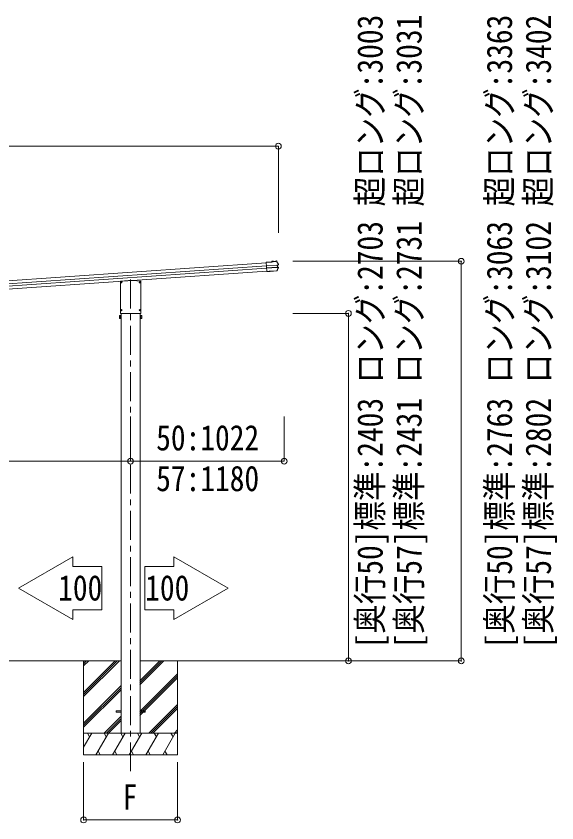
# Model space of a CAD drawing. Units: millimetres at full size, sheet at 1:40; details may follow other scales. Extents: x -11243 to 21331, y -7760 to 7760.
# Drawn here: x 17590 to 21331, y -5594 to -16 of the extents above; entities that cross this region are included whole.
import ezdxf
from ezdxf.enums import TextEntityAlignment as Align

# ---------------------------------------------------------------- set-up
doc = ezdxf.new("R2010")
doc.units = ezdxf.units.MM
doc.header["$LTSCALE"] = 40
doc.header["$PDMODE"] = 32
doc.header["$PDSIZE"] = 40
for name, pattern in [('CHAIN1', [8, 5, -1, 1, -1]), ('DASHED1', [1.8, 1.2, -0.6]), ('USER1', [13, 10, -1, 1, -1]), ('USER2', [15, 10, -1, 1, -1, 1, -1])]:
    doc.linetypes.add(name, pattern=pattern)
for name, color, linetype, lineweight in [('0-0_0', 7, 'Continuous', 9), ('0-1_本体', 5, 'CHAIN1', 9), ('0-3_ELV2', 4, 'Continuous', 9), ('0-6_OTH_LINE', 6, 'Continuous', 9)]:
    doc.layers.add(name, color=color, linetype=linetype, lineweight=lineweight)
doc.styles.add('ＭＳ ゴシック', font='')
doc.styles.get('ＭＳ ゴシック').set_extended_font_data('MS Gothic')

msp = doc.modelspace()

# ---------------------------------------------------------------- linework, layer by layer
at = {"layer": '0-0_0'}
for p, q in [((18317.29, -4473.75), (15547.37, -4473.75)), ((18057.29, -4692.73), (18276.27, -4473.75)), ((18057.29, -4706.87), (18290.41, -4473.75)), ((18057.29, -4721.02), (18304.55, -4473.75)), ((18057.29, -4508.88), (18092.42, -4473.75)), ((18057.29, -4494.74), (18078.28, -4473.75)), ((18057.29, -4480.6), (18064.14, -4473.75)), ((19439.76, -4473.75), (18447.29, -4473.75)), ((18447.29, -4639.38), (18612.92, -4473.75)), ((18447.29, -4625.24), (18598.78, -4473.75)), ((18447.29, -4611.1), (18584.64, -4473.75)), ((18707.29, -4473.75), (18707.29, -5123.75)), ((18447.29, -4823.23), (18707.29, -4563.23)), ((18447.29, -4837.37), (18707.29, -4577.37)), ((18447.29, -4851.51), (18707.29, -4591.52)), ((18057.29, -4904.86), (18317.29, -4644.86)), ((18057.29, -4919), (18317.29, -4659.01)), ((18057.29, -4933.15), (18317.29, -4673.15)), ((18508.9, -4973.75), (18707.29, -4775.36)), ((18523.04, -4973.75), (18707.29, -4789.51)), ((18537.18, -4973.75), (18707.29, -4803.65)), ((18200.53, -4973.75), (18317.29, -4857)), ((18214.67, -4973.75), (18317.29, -4871.14)), ((18228.81, -4973.75), (18317.29, -4885.28)), ((18685.17, -4973.75), (18707.29, -4951.64)), ((18707.29, -4973.75), (18057.29, -4973.75)), ((18057.29, -5071.01), (18113.44, -4973.75)), ((18098.44, -4999.73), (18083.44, -4973.75)), ((18142.3, -5123.75), (18228.91, -4973.75)), ((18213.91, -4999.74), (18198.9, -4973.75)), ((18257.77, -5123.75), (18344.38, -4973.75)), ((18329.38, -4999.73), (18314.37, -4973.75)), ((18373.24, -5123.75), (18459.85, -4973.75)), ((18444.85, -4999.73), (18429.84, -4973.75)), ((18488.71, -5123.75), (18575.32, -4973.75)), ((18560.32, -4999.73), (18545.32, -4973.75)), ((18604.18, -5123.75), (18690.79, -4973.75)), ((18660.79, -4973.75), (18675.79, -4999.73)), ((18699.31, -4973.75), (18707.29, -4965.78)), ((18157.3, -5097.77), (18172.3, -5123.75)), ((18272.77, -5097.77), (18287.77, -5123.75)), ((18388.24, -5097.77), (18403.24, -5123.75)), ((18503.71, -5097.77), (18518.71, -5123.75)), ((18619.18, -5097.77), (18634.18, -5123.75))]:
    msp.add_line(p, q, dxfattribs=at)
at = {"layer": '0-0_0', "linetype": 'USER1'}
msp.add_line((18317.29, -4973.75), (18447.29, -4973.75), dxfattribs=at)
at = {"layer": '0-0_0', "linetype": 'DASHED1'}
msp.add_line((18332.29, -4973.75), (18432.29, -4973.75), dxfattribs=at)
at = {"layer": '0-0_0'}
msp.add_lwpolyline([(18057.29, -4473.75), (18057.29, -5123.75), (18707.29, -5123.75)], dxfattribs=at)
at = {"layer": '0-1_本体'}
msp.add_line((18382.33, -1837.38), (18382.33, -5267.14), dxfattribs=at)
at = {"layer": '0-3_ELV2'}
for p, q in [((14457.32, -2061.21), (19319.88, -1721.22)), ((19358.96, -1715.27), (19319.66, -1718.02)), ((19324.17, -1782.47), (19319.66, -1718.02)), ((19319.76, -1719.52), (19360.57, -1716.67)), ((19371.53, -1709.99), (19358.66, -1710.88)), ((19358.66, -1710.88), (19358.96, -1715.27)), ((19371.63, -1711.48), (19360.26, -1712.28)), ((19360.57, -1716.67), (19360.26, -1712.28)), ((19360.26, -1712.28), (19360.84, -1712.87)), ((19361.28, -1717.29), (19360.57, -1716.67)), ((19371.64, -1711.51), (19370.34, -1711.61)), ((19370.34, -1711.61), (19370.47, -1713.57)), ((19370.47, -1713.57), (19387.43, -1712.38)), ((19371.63, -1711.48), (19371.53, -1709.99)), ((19371.53, -1709.99), (19371.73, -1710.58)), ((19371.63, -1711.48), (19371.64, -1711.51)), ((19371.64, -1711.51), (19371.67, -1711.98)), ((19386.02, -1710.98), (19371.67, -1711.98)), ((19375.85, -1711.69), (19375.96, -1713.18)), ((19381.94, -1712.77), (19381.84, -1711.27)), ((19385.77, -1709.6), (19385.89, -1708.98)), ((19391.06, -1708.62), (19385.89, -1708.98)), ((19386.02, -1710.98), (19385.99, -1710.51)), ((19387.43, -1712.38), (19387.29, -1710.42)), ((14458.74, -2081.52), (19321.3, -1741.53)), ((19322.51, -1758.74), (14459.95, -2098.76)), ((19323.93, -1779.05), (14461.37, -2119.07)), ((19321.34, -1741.98), (19394.24, -1736.88)), ((19394.33, -1738.11), (19321.42, -1743.21)), ((19395.3, -1751.98), (19322.39, -1757.08)), ((19322.48, -1758.31), (19395.38, -1753.21)), ((19340.82, -1779.79), (19324.06, -1780.97)), ((19331.62, -1781.55), (19324.14, -1782.07)), ((19340.93, -1781.29), (19324.17, -1782.47)), ((19331.65, -1781.94), (19331.54, -1780.44)), ((19340.82, -1779.79), (19340.99, -1779.41)), ((19340.82, -1779.79), (19340.93, -1781.29)), ((19340.93, -1781.29), (19341.1, -1780.91)), ((19340.99, -1779.41), (19346.98, -1779)), ((19340.99, -1779.41), (19341.1, -1780.91)), ((19341.1, -1780.91), (19347.08, -1780.49)), ((19346.98, -1779), (19347.2, -1779.35)), ((19394.27, -1776.06), (19347.2, -1779.35)), ((19347.2, -1779.35), (19347.31, -1780.85)), ((19393.45, -1777.62), (19347.31, -1780.85)), ((19395.73, -1736.78), (19396.65, -1736.71)), ((19396.1, -1738.1), (19396.61, -1738.07)), ((19396.28, -1753.09), (19396.51, -1753.08)), ((19402.56, -1735.13), (19396.65, -1736.71)), ((19396.65, -1736.71), (19397.79, -1753.04)), ((19396.88, -1753.11), (19397.79, -1753.04)), ((19397.57, -1751.71), (19397.05, -1751.74)), ((19397.31, -1737.9), (19398.23, -1737.84)), ((19397.79, -1753.04), (19403.83, -1753.79)), ((19398.28, -1751.77), (19399.2, -1751.71)), ((18312.15, -1850), (18312.15, -2070.65)), ((18316.08, -1856.17), (18317.19, -1856.15)), ((18316.08, -1857.17), (18317.19, -1857.19)), ((18317.19, -1856.15), (18317.71, -1856.05)), ((18317.19, -1857.19), (18317.71, -1857.29)), ((18317.81, -1855.53), (18317.71, -1856.05)), ((18317.81, -1857.81), (18317.71, -1857.29)), ((18317.83, -1854.42), (18317.81, -1855.53)), ((18317.83, -1858.91), (18317.81, -1857.81)), ((18318.83, -1854.42), (18318.85, -1855.53)), ((18318.83, -1858.91), (18318.85, -1857.81)), ((18318.85, -1855.53), (18318.95, -1856.05)), ((18318.85, -1857.81), (18318.95, -1857.29)), ((18319.47, -1856.15), (18318.95, -1856.05)), ((18319.47, -1857.19), (18318.95, -1857.29)), ((18320.57, -1856.17), (18319.47, -1856.15)), ((18320.57, -1857.17), (18319.47, -1857.19)), ((18366.77, -1844.79), (18366.81, -1845.79)), ((18397.88, -1844.79), (18397.85, -1845.79)), ((18451.12, -1848.51), (18397.88, -1844.79)), ((18444.08, -1856.17), (18445.19, -1856.15)), ((18444.08, -1857.17), (18445.19, -1857.19)), ((18445.19, -1856.15), (18445.71, -1856.05)), ((18445.19, -1857.19), (18445.71, -1857.29)), ((18445.81, -1855.53), (18445.71, -1856.05)), ((18445.81, -1857.81), (18445.71, -1857.29)), ((18445.83, -1854.42), (18445.81, -1855.53)), ((18445.83, -1858.91), (18445.81, -1857.81)), ((18446.83, -1854.42), (18446.85, -1855.53)), ((18446.83, -1858.91), (18446.85, -1857.81)), ((18446.85, -1855.53), (18446.95, -1856.05)), ((18446.85, -1857.81), (18446.95, -1857.29)), ((18447.47, -1856.15), (18446.95, -1856.05)), ((18447.47, -1857.19), (18446.95, -1857.29)), ((18448.57, -1856.17), (18447.47, -1856.15)), ((18448.57, -1857.17), (18447.47, -1857.19)), ((18452.51, -2070.65), (18452.51, -1850)), ((18316.08, -2048.67), (18317.19, -2048.65)), ((18316.08, -2049.67), (18317.19, -2049.69)), ((18317.19, -2048.65), (18317.71, -2048.55)), ((18317.19, -2049.69), (18317.71, -2049.79)), ((18317.81, -2048.03), (18317.71, -2048.55)), ((18317.81, -2050.31), (18317.71, -2049.79)), ((18317.83, -2046.92), (18317.81, -2048.03)), ((18317.83, -2051.41), (18317.81, -2050.31)), ((18318.83, -2046.92), (18318.85, -2048.03)), ((18318.83, -2051.41), (18318.85, -2050.31)), ((18318.85, -2048.03), (18318.95, -2048.55)), ((18318.85, -2050.31), (18318.95, -2049.79)), ((18319.47, -2048.65), (18318.95, -2048.55)), ((18319.47, -2049.69), (18318.95, -2049.79)), ((18320.57, -2048.67), (18319.47, -2048.65)), ((18320.57, -2049.67), (18319.47, -2049.69)), ((18444.08, -2048.73), (18445.19, -2048.71)), ((18444.08, -2049.73), (18445.19, -2049.75)), ((18445.19, -2048.71), (18445.71, -2048.61)), ((18445.19, -2049.75), (18445.71, -2049.85)), ((18445.81, -2048.09), (18445.71, -2048.61)), ((18445.81, -2050.36), (18445.71, -2049.85)), ((18445.83, -2046.98), (18445.81, -2048.09)), ((18445.83, -2051.47), (18445.81, -2050.36)), ((18446.83, -2046.98), (18446.85, -2048.09)), ((18446.83, -2051.47), (18446.85, -2050.36)), ((18446.85, -2048.09), (18446.95, -2048.61)), ((18446.85, -2050.36), (18446.95, -2049.85)), ((18447.47, -2048.71), (18446.95, -2048.61)), ((18447.47, -2049.75), (18446.95, -2049.85)), ((18448.57, -2048.73), (18447.47, -2048.71)), ((18448.57, -2049.73), (18447.47, -2049.75)), ((18305.83, -2087.47), (18306.59, -2086.15)), ((18305.83, -2104.47), (18305.83, -2087.47)), ((18305.83, -2104.47), (18306.59, -2105.78)), ((18312.83, -2086.15), (18306.59, -2086.15)), ((18312.83, -2091.06), (18306.59, -2091.06)), ((18312.83, -2100.88), (18306.59, -2100.88)), ((18312.83, -2105.78), (18306.59, -2105.78)), ((18312.83, -2086.15), (18312.83, -2105.78)), ((18315.33, -2086.65), (18312.83, -2086.65)), ((18312.83, -2105.05), (18315.33, -2105.05)), ((18313.65, -2072.15), (18451.01, -2072.15)), ((18317.33, -2085.35), (18315.33, -2085.35)), ((18317.33, -2072.15), (18317.33, -4973.75)), ((18447.33, -2072.15), (18447.33, -4973.75)), ((18447.33, -2085.35), (18449.33, -2085.35)), ((18449.33, -2086.65), (18451.83, -2086.65)), ((18451.83, -2105.05), (18449.33, -2105.05)), ((18451.83, -2086.15), (18451.83, -2105.78)), ((18451.83, -2086.15), (18458.07, -2086.15)), ((18451.83, -2091.06), (18458.07, -2091.06)), ((18451.83, -2100.88), (18458.07, -2100.88)), ((18451.83, -2105.78), (18458.07, -2105.78)), ((18458.83, -2087.47), (18458.07, -2086.15)), ((18458.83, -2104.47), (18458.07, -2105.78)), ((18458.83, -2104.47), (18458.83, -2087.47)), ((18282.29, -4819.25), (18317.29, -4819.25)), ((18482.29, -4819.25), (18447.29, -4819.25))]:
    msp.add_line(p, q, dxfattribs=at)
at = {"layer": '0-3_ELV2', "linetype": 'USER2'}
for p, q in [((18313.93, -1856.67), (18322.73, -1856.67)), ((18318.33, -1861.07), (18318.33, -1852.27)), ((18441.93, -1856.67), (18450.73, -1856.67)), ((18446.33, -1861.07), (18446.33, -1852.27)), ((18313.93, -2049.17), (18322.73, -2049.17)), ((18318.33, -2053.57), (18318.33, -2044.77)), ((18441.93, -2049.23), (18450.73, -2049.23)), ((18446.33, -2053.63), (18446.33, -2044.83))]:
    msp.add_line(p, q, dxfattribs=at)
at = {"layer": '0-3_ELV2'}
for points in [[(19391.49, -1710.1), (19386, -1710.48), (19385.89, -1708.98)], [(19387.29, -1710.42), (19385.99, -1710.51), (19386, -1710.48)], [(19392.64, -1710.75), (19398.16, -1721.97), (19403.41, -1733.34)], [(19346.98, -1779), (19347.08, -1780.49), (19347.31, -1780.85)], [(19404.84, -1755.65), (19399.67, -1765.91), (19394.27, -1776.06)], [(19402.95, -1736.58), (19398.23, -1737.84), (19399.2, -1751.71), (19404.01, -1752.3)], [(18397.88, -1844.79), (18366.77, -1844.79), (18313.54, -1848.51)], [(18315.33, -2085.35), (18315.33, -2106.35), (18317.33, -2106.35)], [(18449.33, -2085.35), (18449.33, -2106.35), (18447.33, -2106.35)], [(18282.29, -4819.25), (18282.29, -4828.25), (18317.29, -4828.25)], [(18482.29, -4819.25), (18482.29, -4828.25), (18447.29, -4828.25)]]:
    msp.add_lwpolyline(points, dxfattribs=at)
for centre in [(18318.33, -1856.67), (18446.33, -1856.67), (18318.33, -2049.17), (18446.33, -2049.23)]:
    msp.add_circle(centre, 4, dxfattribs=at)
for centre, radius, start, end in [((19391.29, -1711.8), 3.19, 26.86597, 94.02466), ((19391.58, -1711.29), 1.2, 26.89869, 94.02902), ((18946.3, -1937.19), 502, 24.03393, 26.8619), ((19393.23, -1774.44), 3.19, 273.987, 331.41712), ((18955.23, -1535.77), 502, 331.41438, 333.93986), ((19402.22, -1733.87), 1.3, 285.12702, 24.10936), ((19402.22, -1733.87), 2.8, 285, 24.03393), ((19403.67, -1755.08), 1.3, 333.87402, 82.86161), ((19403.67, -1755.08), 2.8, 333.93986, 83), ((18318.33, -1856.67), 2.3, 167.44414, 192.55586), ((18318.33, -1856.67), 2.3, 77.44414, 102.55586), ((18318.33, -1856.67), 2.3, 257.44414, 282.55586), ((18318.33, -1856.67), 2.3, 347.44414, 12.55586), ((18446.33, -1856.67), 2.3, 167.44414, 192.55586), ((18446.33, -1856.67), 2.3, 77.44414, 102.55586), ((18446.33, -1856.67), 2.3, 257.44414, 282.55586), ((18446.33, -1856.67), 2.3, 347.44414, 12.55586), ((18318.33, -2049.17), 2.3, 167.44414, 192.55586), ((18318.33, -2049.17), 2.3, 77.44414, 102.55586), ((18318.33, -2049.17), 2.3, 257.44414, 282.55586), ((18318.33, -2049.17), 2.3, 347.44414, 12.55586), ((18446.33, -2049.23), 2.3, 167.44414, 192.55586), ((18446.33, -2049.23), 2.3, 77.44414, 102.55586), ((18446.33, -2049.23), 2.3, 257.44414, 282.55586), ((18446.33, -2049.23), 2.3, 347.44414, 12.55586), ((18310.17, -2088.61), 4.34, 145.61575, 214.38425), ((18310.17, -2103.33), 4.34, 145.61575, 214.38425), ((18322.07, -2095.97), 16.24, 162.41205, 197.58795), ((18454.48, -2088.61), 4.34, 325.61575, 34.38425), ((18442.59, -2095.97), 16.24, 342.41205, 17.58795), ((18454.48, -2103.33), 4.34, 325.61575, 34.38425)]:
    msp.add_arc(centre, radius, start, end, dxfattribs=at)
for centre, major_axis, ratio, start_param, end_param in [((19360.92, -1714.06), (-0.08, 1.2), 0.052408, 5.1044164, 6.2220988), ((19350.1, -1906.05), (-34.91, 499.28), 0.052408, 5.0964197, 5.1044164), ((19371.95, -1713.77), (-0.22, 3.19), 0.016053, 5.3122341, 6.2220988), ((19386, -1712.79), (-0.22, 3.19), 0.016053, 0.0610865, 0.9709512), ((19394.26, -1737.17), (1.5, 0.1), 0.19438, 0.8222243, 1.5707963), ((19394.37, -1738.69), (2.99, 0.21), 0.19438, 0.9410649, 1.5707963), ((19394.26, -1737.17), (1.48, 0.4), 0.014741, 0.0756738, 0.8193583), ((19395.26, -1751.4), (2.99, 0.21), 0.19438, 4.712389, 5.3421204), ((19395.36, -1752.92), (1.5, 0.1), 0.19438, 4.712389, 5.3570179), ((19395.36, -1752.92), (1.52, -0.19), 0.014741, 5.567803, 6.2075115), ((19394.37, -1738.7), (2.95, 0.79), 0.014741, 0.0756738, 0.7041788), ((19395.26, -1751.4), (3.03, -0.37), 0.014741, 5.5790065, 6.2075115), ((18313.65, -1850.01), (1.02, 1.1), 0.998844, 0.8220427, 2.31955), ((18451.01, -1850.01), (-1.02, 1.1), 0.998844, 3.9636353, 5.4611426), ((18313.65, -2070.65), (1.06, -1.06), 0.998765, 3.9288543, 5.4959237), ((18451.01, -2070.65), (1.06, 1.06), 0.998765, 3.9288543, 5.4959237)]:
    msp.add_ellipse(centre, major_axis=major_axis, ratio=ratio, start_param=start_param, end_param=end_param, dxfattribs=at)
at = {"layer": '0-6_OTH_LINE'}
for p, q in [((19404.45, -915.05), (14342.62, -915.05)), ((19404.45, -915.05), (19404.45, -1514.82)), ((20669.62, -1710.52), (19504.45, -1710.52)), ((20669.62, -4473.75), (20669.62, -1710.52)), ((19888.99, -2070.97), (19504.45, -2070.97)), ((19888.99, -4473.75), (19888.99, -2070.97)), ((18382.37, -3092.71), (18382.37, -2784.36)), ((19444.37, -3092.71), (19444.37, -2784.36)), ((14382.42, -3092.71), (18382.37, -3092.71)), ((18382.37, -3092.71), (19444.37, -3092.71)), ((19888.99, -4473.75), (19440.76, -4473.75)), ((20669.62, -4473.75), (19440.76, -4473.75)), ((18057.39, -5573.74), (18057.39, -5173.76)), ((18707.39, -5573.74), (18707.39, -5173.76)), ((18057.39, -5573.74), (18707.39, -5573.74))]:
    msp.add_line(p, q, dxfattribs=at)
at = {"layer": '0-6_OTH_LINE', "color": 7}
for p, q in [((17981.94, -3753.51), (17981.94, -3820.71)), ((18682.21, -3753.51), (18682.21, -3820.71)), ((17981.94, -4120.31), (18182.34, -4120.31)), ((17981.94, -4120.31), (17981.94, -4187.51)), ((18682.21, -4120.31), (18481.81, -4120.31)), ((18682.21, -4120.31), (18682.21, -4187.51))]:
    msp.add_line(p, q, dxfattribs=at)
for points in [[(17981.94, -4187.51), (17606.08, -3970.51), (17981.94, -3753.51)], [(18682.21, -4187.51), (19058.07, -3970.51), (18682.21, -3753.51)], [(17981.94, -3820.71), (18182.34, -3820.71), (18182.34, -4120.31)], [(18682.21, -3820.71), (18481.81, -3820.71), (18481.81, -4120.31)]]:
    msp.add_lwpolyline(points, dxfattribs=at)
at = {"layer": '0-6_OTH_LINE'}
for p in [(19404.45, -915.05), (20669.62, -1710.52), (19888.99, -2070.97), (18382.37, -3092.71), (19444.37, -3092.71), (19888.99, -4473.75), (20669.62, -4473.75), (18057.39, -5573.74), (18707.39, -5573.74)]:
    msp.add_point(p, dxfattribs=at)

# ---------------------------------------------------------------- texts
at = {"layer": '0-6_OTH_LINE', "color": 7, "style": 'ＭＳ ゴシック', "width": 0.85}
for s, p in [('[奥行50]標準:2403 ロング:2703 超ロング:3003', (20178.74, -4387.85)), ('[奥行57]標準:2431 ロング:2731 超ロング:3031', (20447.96, -4387.85)), ('[奥行50]標準:2763 ロング:3063 超ロング:3363', (21073.88, -4387.85)), ('[奥行57]標準:2802 ロング:3102 超ロング:3402', (21343.1, -4387.85))]:
    msp.add_text(s, height=176, rotation=90, dxfattribs=at).set_placement(p, align=Align.BOTTOM_LEFT)
for s, p in [('50:1022', (18559.14, -3071.37)), ('57:1180', (18559.14, -3353)), ('100', (17881.11, -4109.27)), ('100', (18483.04, -4109.27)), ('F', (18326.67, -5556.38))]:
    msp.add_text(s, height=176, dxfattribs=at).set_placement(p, align=Align.BOTTOM_LEFT)

doc.saveas('drawing.dxf')
